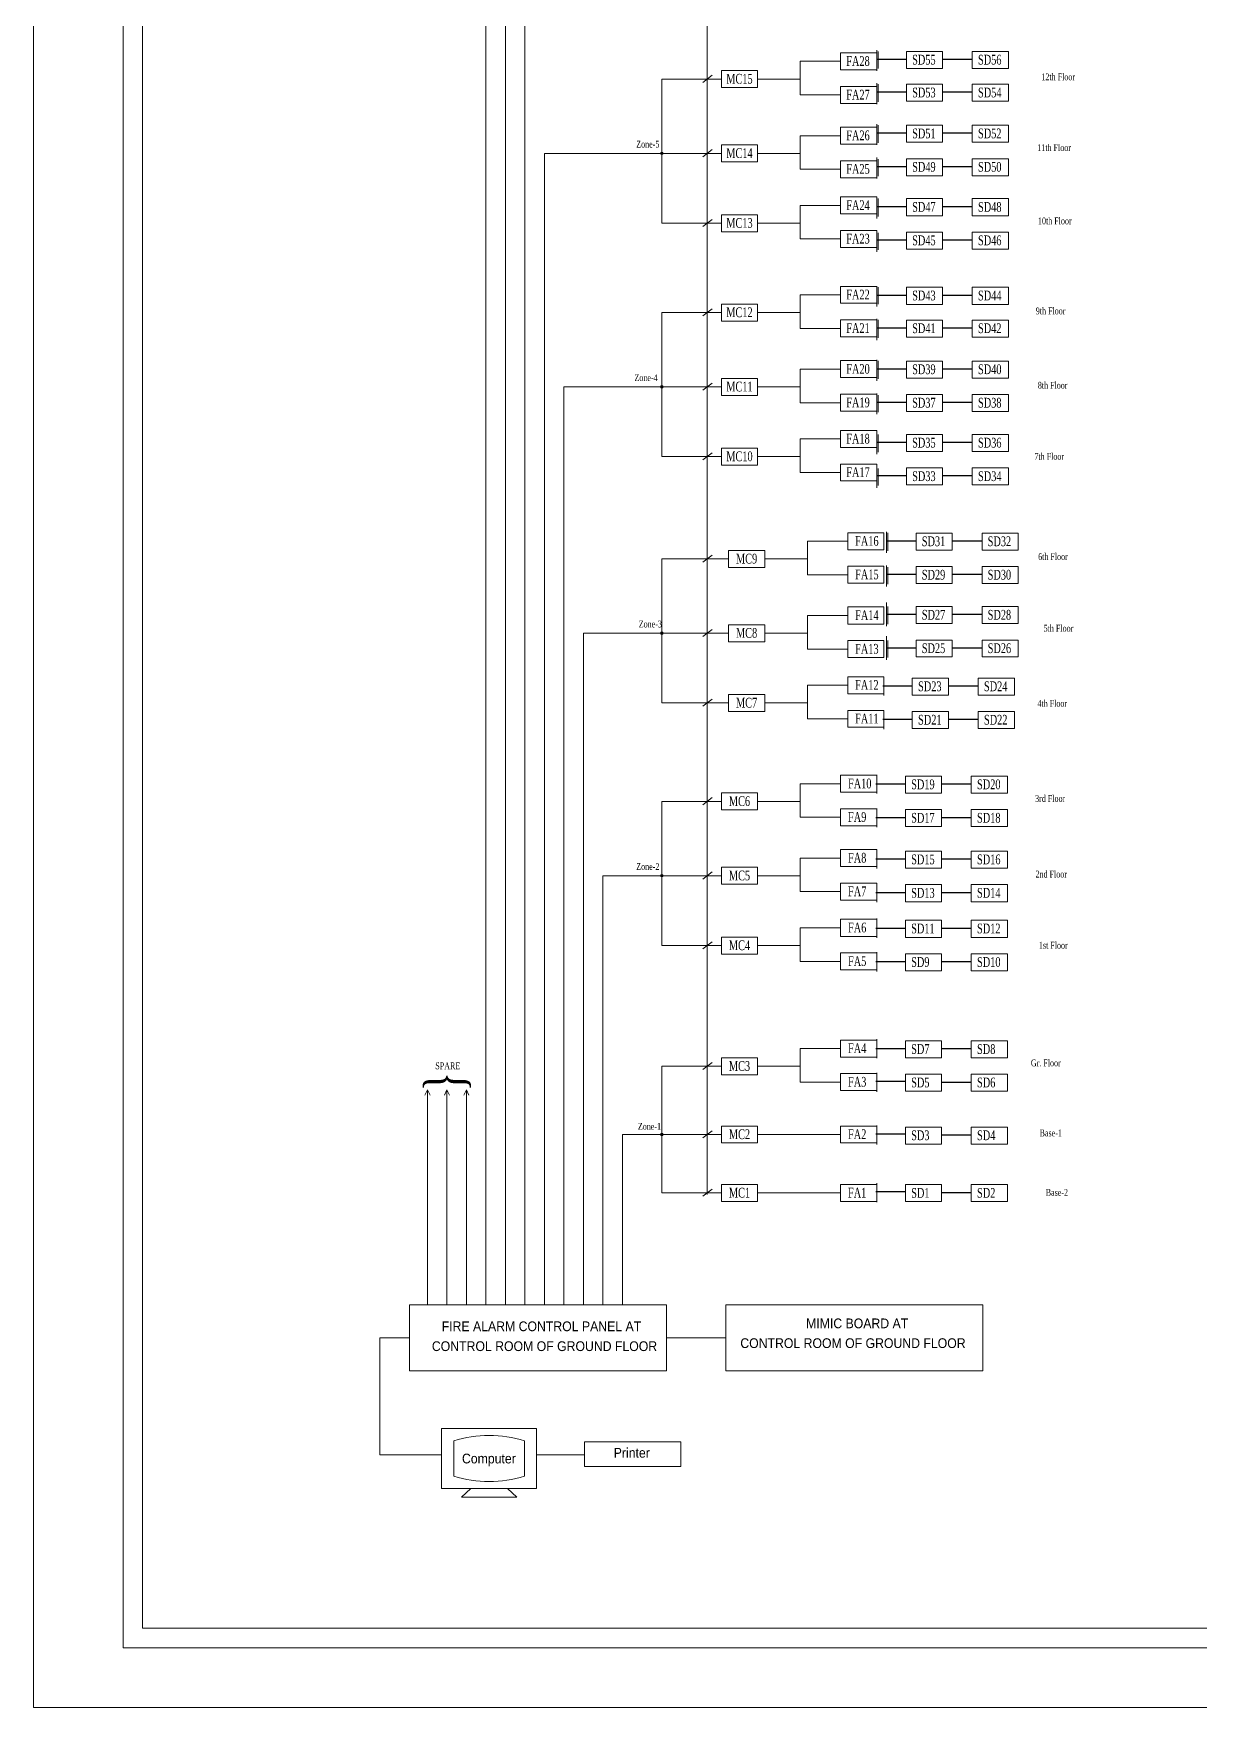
# Model space of a CAD drawing. Extents: x -101934 to -60251, y 103833 to 130188.
# Drawn here: x -98377 to -86412, y 103833 to 121011 of the extents above; entities that cross this region are included whole.
import ezdxf

# ---------------------------------------------------------------- set-up
doc = ezdxf.new("R2010")
doc.units = 0
doc.header["$LTSCALE"] = 250
doc.header["$MEASUREMENT"] = 0
doc.layers.get('DEFPOINTS').update_dxf_attribs({"linetype": 'CONTINUOUS'})
for name, color, linetype in [('SYM', 11, 'CONTINUOUS'), ('TEXT', 7, 'CONTINUOUS'), ('TITLE', 6, 'CONTINUOUS')]:
    doc.layers.add(name, color=color, linetype=linetype)
doc.styles.add('ARRI', font='arial.ttf', dxfattribs={"width": 0.8, "height": 100})
doc.styles.add('ATTR', font='times.ttf', dxfattribs={"width": 0.8, "height": 100})

msp = doc.modelspace()

# ---------------------------------------------------------------- linework, layer by layer
at = {"layer": 'DEFPOINTS', "color": 7, "lineweight": 13, "ltscale": 0.5}
msp.add_lwpolyline([(-98377, 103833), (-60251, 103833), (-60251, 130188), (-98377, 130188)], close=True, dxfattribs=at)
at = {"layer": 'SYM', "color": 7, "lineweight": 13}
for p, q in [((-91464, 109096), (-91464, 127925)), ((-93734, 126445), (-93734, 107966)), ((-93534, 124497), (-93534, 107966)), ((-93334, 122187), (-93334, 107966)), ((-90095, 120812), (-89724, 120812)), ((-90095, 120637), (-90095, 120812)), ((-89724, 120838), (-89724, 120663)), ((-89724, 120837), (-89724, 120662)), ((-89724, 120826), (-89724, 120651)), ((-89724, 120812), (-89724, 120637)), ((-89724, 120804), (-89724, 120629)), ((-89711, 120827), (-89711, 120653)), ((-89420, 120826), (-89048, 120826)), ((-89420, 120651), (-89420, 120826)), ((-89048, 120826), (-89048, 120651)), ((-88744, 120651), (-88744, 120826)), ((-88744, 120826), (-88372, 120826)), ((-88372, 120826), (-88372, 120651)), ((-91317, 120630), (-90946, 120630)), ((-91317, 120455), (-91317, 120630)), ((-90946, 120630), (-90946, 120455)), ((-90509, 120725), (-90509, 120380)), ((-90509, 120725), (-90095, 120725)), ((-89724, 120637), (-90095, 120637)), ((-89048, 120651), (-89420, 120651)), ((-88372, 120651), (-88744, 120651)), ((-91317, 120543), (-91929, 120543)), ((-91929, 120543), (-91929, 119064)), ((-91509, 120509), (-91412, 120582)), ((-90946, 120455), (-91317, 120455)), ((-90946, 120543), (-90509, 120543)), ((-90095, 120467), (-89724, 120467)), ((-90095, 120293), (-90095, 120467)), ((-89724, 120502), (-89724, 120327)), ((-89724, 120501), (-89724, 120326)), ((-89724, 120490), (-89724, 120315)), ((-89724, 120467), (-89724, 120293)), ((-89724, 120460), (-89724, 120285)), ((-89711, 120491), (-89711, 120316)), ((-89711, 120483), (-89711, 120308)), ((-89420, 120315), (-89420, 120490)), ((-89420, 120490), (-89048, 120490)), ((-89048, 120490), (-89048, 120315)), ((-88744, 120490), (-88372, 120490)), ((-88744, 120315), (-88744, 120490)), ((-88372, 120490), (-88372, 120315)), ((-90509, 120380), (-90095, 120380)), ((-89724, 120293), (-90095, 120293)), ((-89048, 120315), (-89420, 120315)), ((-88372, 120315), (-88744, 120315)), ((-89724, 120081), (-89724, 119907)), ((-89724, 120080), (-89724, 119906)), ((-89711, 120071), (-89711, 119896)), ((-90509, 119962), (-90509, 119618)), ((-90509, 119962), (-90095, 119962)), ((-90095, 120049), (-89724, 120049)), ((-90095, 119875), (-90095, 120049)), ((-89724, 120069), (-89724, 119895)), ((-89724, 120049), (-89724, 119875)), ((-89724, 120041), (-89724, 119867)), ((-89711, 120065), (-89711, 119890)), ((-89711, 120063), (-89711, 119888)), ((-89420, 120069), (-89048, 120069)), ((-89420, 119895), (-89420, 120069)), ((-89048, 120069), (-89048, 119895)), ((-88744, 119895), (-88744, 120069)), ((-88744, 120069), (-88372, 120069)), ((-88372, 120069), (-88372, 119895)), ((-91929, 119780), (-93134, 119780)), ((-93134, 119780), (-93134, 107966)), ((-91317, 119780), (-91929, 119780)), ((-91509, 119746), (-91412, 119819)), ((-91317, 119867), (-90946, 119867)), ((-91317, 119693), (-91317, 119867)), ((-90946, 119867), (-90946, 119693)), ((-90946, 119780), (-90509, 119780)), ((-89724, 119875), (-90095, 119875)), ((-89724, 119738), (-89724, 119563)), ((-89724, 119737), (-89724, 119563)), ((-89048, 119895), (-89420, 119895)), ((-88372, 119895), (-88744, 119895)), ((-90946, 119693), (-91317, 119693)), ((-90509, 119618), (-90095, 119618)), ((-90095, 119705), (-89724, 119705)), ((-90095, 119530), (-90095, 119705)), ((-89724, 119726), (-89724, 119551)), ((-89724, 119705), (-89724, 119530)), ((-89724, 119697), (-89724, 119522)), ((-89711, 119720), (-89711, 119546)), ((-89420, 119726), (-89048, 119726)), ((-89420, 119551), (-89420, 119726)), ((-89048, 119726), (-89048, 119551)), ((-88744, 119551), (-88744, 119726)), ((-88744, 119726), (-88372, 119726)), ((-88372, 119726), (-88372, 119551)), ((-89724, 119530), (-90095, 119530)), ((-89048, 119551), (-89420, 119551)), ((-88372, 119551), (-88744, 119551)), ((-90509, 119246), (-90095, 119246)), ((-90509, 119246), (-90509, 118902)), ((-90095, 119333), (-89724, 119333)), ((-90095, 119159), (-90095, 119333)), ((-89724, 119333), (-89724, 119159)), ((-89724, 119328), (-89724, 119153)), ((-89724, 119327), (-89724, 119152)), ((-89724, 119325), (-89724, 119151)), ((-89724, 119316), (-89724, 119141)), ((-89724, 119288), (-89724, 119113)), ((-89711, 119317), (-89711, 119142)), ((-89711, 119311), (-89711, 119136)), ((-89711, 119309), (-89711, 119134)), ((-89420, 119141), (-89420, 119316)), ((-89420, 119316), (-89048, 119316)), ((-89048, 119316), (-89048, 119141)), ((-88744, 119316), (-88372, 119316)), ((-88744, 119141), (-88744, 119316)), ((-88372, 119316), (-88372, 119141)), ((-91317, 119064), (-91929, 119064)), ((-91509, 119030), (-91412, 119103)), ((-91317, 119151), (-90946, 119151)), ((-91317, 118977), (-91317, 119151)), ((-90946, 119151), (-90946, 118977)), ((-90946, 119064), (-90509, 119064)), ((-89724, 119159), (-90095, 119159)), ((-89048, 119141), (-89420, 119141)), ((-88372, 119141), (-88744, 119141)), ((-90946, 118977), (-91317, 118977)), ((-90509, 118902), (-90095, 118902)), ((-90095, 118989), (-89724, 118989)), ((-90095, 118814), (-90095, 118989)), ((-89724, 118989), (-89724, 118814)), ((-89724, 118984), (-89724, 118810)), ((-89724, 118983), (-89724, 118809)), ((-89724, 118981), (-89724, 118806)), ((-89724, 118972), (-89724, 118798)), ((-89724, 118943), (-89724, 118769)), ((-89711, 118966), (-89711, 118792)), ((-89420, 118798), (-89420, 118972)), ((-89420, 118972), (-89048, 118972)), ((-89048, 118972), (-89048, 118798)), ((-88744, 118972), (-88372, 118972)), ((-88744, 118798), (-88744, 118972)), ((-88372, 118972), (-88372, 118798)), ((-89724, 118814), (-90095, 118814)), ((-89048, 118798), (-89420, 118798)), ((-88372, 118798), (-88744, 118798)), ((-90095, 118416), (-89724, 118416)), ((-90095, 118242), (-90095, 118416)), ((-89724, 118418), (-89724, 118243)), ((-89724, 118417), (-89724, 118242)), ((-89724, 118416), (-89724, 118242)), ((-89724, 118406), (-89724, 118231)), ((-89724, 118392), (-89724, 118218)), ((-89724, 118384), (-89724, 118210)), ((-89711, 118407), (-89711, 118233)), ((-89420, 118231), (-89420, 118406)), ((-89420, 118406), (-89048, 118406)), ((-89048, 118406), (-89048, 118231)), ((-88744, 118406), (-88372, 118406)), ((-88744, 118231), (-88744, 118406)), ((-88372, 118406), (-88372, 118231)), ((-91509, 118113), (-91412, 118186)), ((-91317, 118234), (-90946, 118234)), ((-91317, 118060), (-91317, 118234)), ((-90946, 118234), (-90946, 118060)), ((-90509, 118329), (-90095, 118329)), ((-90509, 118329), (-90509, 117985)), ((-89724, 118242), (-90095, 118242)), ((-89048, 118231), (-89420, 118231)), ((-88372, 118231), (-88744, 118231)), ((-91317, 118147), (-91929, 118147)), ((-91929, 118147), (-91929, 116669)), ((-90946, 118060), (-91317, 118060)), ((-90946, 118147), (-90509, 118147)), ((-90095, 118072), (-89724, 118072)), ((-90095, 117897), (-90095, 118072)), ((-89724, 118082), (-89724, 117907)), ((-89724, 118081), (-89724, 117906)), ((-89724, 118072), (-89724, 117897)), ((-89724, 118070), (-89724, 117895)), ((-89724, 118048), (-89724, 117873)), ((-89724, 118040), (-89724, 117865)), ((-89711, 118071), (-89711, 117897)), ((-89711, 118063), (-89711, 117888)), ((-89420, 118070), (-89048, 118070)), ((-89420, 117895), (-89420, 118070)), ((-89048, 118070), (-89048, 117895)), ((-88744, 117895), (-88744, 118070)), ((-88744, 118070), (-88372, 118070)), ((-88372, 118070), (-88372, 117895)), ((-90509, 117985), (-90095, 117985)), ((-89724, 117897), (-90095, 117897)), ((-89048, 117895), (-89420, 117895)), ((-88372, 117895), (-88744, 117895)), ((-90509, 117566), (-90095, 117566)), ((-90509, 117566), (-90509, 117222)), ((-90095, 117654), (-89724, 117654)), ((-90095, 117479), (-90095, 117654)), ((-89724, 117662), (-89724, 117487)), ((-89724, 117661), (-89724, 117486)), ((-89724, 117654), (-89724, 117479)), ((-89724, 117649), (-89724, 117475)), ((-89724, 117629), (-89724, 117455)), ((-89724, 117622), (-89724, 117447)), ((-89711, 117651), (-89711, 117476)), ((-89711, 117645), (-89711, 117470)), ((-89711, 117643), (-89711, 117468)), ((-89420, 117475), (-89420, 117649)), ((-89420, 117649), (-89048, 117649)), ((-89048, 117649), (-89048, 117475)), ((-88744, 117649), (-88372, 117649)), ((-88744, 117475), (-88744, 117649)), ((-88372, 117649), (-88372, 117475)), ((-91929, 117385), (-92934, 117385)), ((-92934, 117385), (-92934, 107966)), ((-91317, 117385), (-91929, 117385)), ((-91509, 117351), (-91412, 117424)), ((-91317, 117472), (-90946, 117472)), ((-91317, 117297), (-91317, 117472)), ((-90946, 117472), (-90946, 117297)), ((-90946, 117385), (-90509, 117385)), ((-89724, 117479), (-90095, 117479)), ((-89048, 117475), (-89420, 117475)), ((-88372, 117475), (-88744, 117475)), ((-90946, 117297), (-91317, 117297)), ((-90509, 117222), (-90095, 117222)), ((-90095, 117309), (-89724, 117309)), ((-90095, 117135), (-90095, 117309)), ((-89724, 117318), (-89724, 117144)), ((-89724, 117317), (-89724, 117143)), ((-89724, 117309), (-89724, 117135)), ((-89724, 117306), (-89724, 117132)), ((-89724, 117285), (-89724, 117110)), ((-89724, 117277), (-89724, 117103)), ((-89711, 117300), (-89711, 117126)), ((-89420, 117132), (-89420, 117306)), ((-89420, 117306), (-89048, 117306)), ((-89048, 117306), (-89048, 117132)), ((-88744, 117306), (-88372, 117306)), ((-88744, 117132), (-88744, 117306)), ((-88372, 117306), (-88372, 117132)), ((-89724, 117135), (-90095, 117135)), ((-89048, 117132), (-89420, 117132)), ((-88372, 117132), (-88744, 117132)), ((-90509, 116850), (-90509, 116506)), ((-90509, 116850), (-90095, 116850)), ((-90095, 116938), (-89724, 116938)), ((-90095, 116763), (-90095, 116938)), ((-89724, 116938), (-89724, 116763)), ((-89724, 116913), (-89724, 116739)), ((-89724, 116908), (-89724, 116733)), ((-89724, 116907), (-89724, 116732)), ((-89724, 116906), (-89724, 116731)), ((-89724, 116896), (-89724, 116721)), ((-89724, 116868), (-89724, 116693)), ((-89711, 116897), (-89711, 116723)), ((-89711, 116891), (-89711, 116716)), ((-89711, 116889), (-89711, 116715)), ((-89420, 116896), (-89048, 116896)), ((-89420, 116721), (-89420, 116896)), ((-89048, 116896), (-89048, 116721)), ((-88744, 116721), (-88744, 116896)), ((-88744, 116896), (-88372, 116896)), ((-88372, 116896), (-88372, 116721)), ((-91317, 116669), (-91929, 116669)), ((-91509, 116635), (-91412, 116708)), ((-91317, 116756), (-90946, 116756)), ((-91317, 116581), (-91317, 116756)), ((-90946, 116756), (-90946, 116581)), ((-90946, 116669), (-90509, 116669)), ((-89724, 116763), (-90095, 116763)), ((-89048, 116721), (-89420, 116721)), ((-88372, 116721), (-88744, 116721)), ((-90946, 116581), (-91317, 116581)), ((-90509, 116506), (-90095, 116506)), ((-90095, 116593), (-89724, 116593)), ((-90095, 116419), (-90095, 116593)), ((-89724, 116593), (-89724, 116419)), ((-89724, 116569), (-89724, 116395)), ((-89724, 116565), (-89724, 116390)), ((-89724, 116564), (-89724, 116389)), ((-89724, 116561), (-89724, 116387)), ((-89724, 116553), (-89724, 116378)), ((-89724, 116523), (-89724, 116349)), ((-89711, 116547), (-89711, 116372)), ((-89420, 116553), (-89048, 116553)), ((-89420, 116378), (-89420, 116553)), ((-89048, 116553), (-89048, 116378)), ((-88744, 116378), (-88744, 116553)), ((-88744, 116553), (-88372, 116553)), ((-88372, 116553), (-88372, 116378)), ((-89724, 116419), (-90095, 116419)), ((-89048, 116378), (-89420, 116378)), ((-88372, 116378), (-88744, 116378)), ((-90436, 115801), (-90436, 115457)), ((-90436, 115801), (-90022, 115801)), ((-90022, 115888), (-89651, 115888)), ((-90022, 115714), (-90022, 115888)), ((-89651, 115888), (-89651, 115714)), ((-89625, 115896), (-89625, 115722)), ((-89625, 115895), (-89625, 115721)), ((-89625, 115888), (-89625, 115714)), ((-89625, 115884), (-89625, 115710)), ((-89625, 115864), (-89625, 115690)), ((-89625, 115856), (-89625, 115682)), ((-89612, 115886), (-89612, 115711)), ((-89612, 115880), (-89612, 115705)), ((-89612, 115878), (-89612, 115703)), ((-89321, 115884), (-88949, 115884)), ((-89321, 115710), (-89321, 115884)), ((-88949, 115884), (-88949, 115710)), ((-88644, 115710), (-88644, 115884)), ((-88644, 115884), (-88273, 115884)), ((-88273, 115884), (-88273, 115710)), ((-91244, 115619), (-91929, 115619)), ((-91929, 115619), (-91929, 114141)), ((-91509, 115585), (-91412, 115659)), ((-91244, 115707), (-90873, 115707)), ((-91244, 115532), (-91244, 115707)), ((-90873, 115707), (-90873, 115532)), ((-90873, 115619), (-90436, 115619)), ((-89651, 115714), (-90022, 115714)), ((-88949, 115710), (-89321, 115710)), ((-88273, 115710), (-88644, 115710)), ((-90873, 115532), (-91244, 115532)), ((-90436, 115457), (-90022, 115457)), ((-90022, 115544), (-89651, 115544)), ((-90022, 115369), (-90022, 115544)), ((-89651, 115544), (-89651, 115369)), ((-89625, 115553), (-89625, 115378)), ((-89625, 115552), (-89625, 115377)), ((-89625, 115544), (-89625, 115369)), ((-89625, 115541), (-89625, 115366)), ((-89625, 115520), (-89625, 115345)), ((-89625, 115512), (-89625, 115337)), ((-89612, 115535), (-89612, 115361)), ((-89321, 115541), (-88949, 115541)), ((-89321, 115366), (-89321, 115541)), ((-88949, 115541), (-88949, 115366)), ((-88644, 115366), (-88644, 115541)), ((-88644, 115541), (-88273, 115541)), ((-88273, 115541), (-88273, 115366)), ((-89651, 115369), (-90022, 115369)), ((-88949, 115366), (-89321, 115366)), ((-88273, 115366), (-88644, 115366)), ((-90022, 115126), (-89651, 115126)), ((-90022, 114951), (-90022, 115126)), ((-89651, 115126), (-89651, 114951)), ((-89625, 115172), (-89625, 114998)), ((-89625, 115148), (-89625, 114974)), ((-89625, 115143), (-89625, 114968)), ((-89625, 115142), (-89625, 114967)), ((-89625, 115140), (-89625, 114966)), ((-89625, 115131), (-89625, 114956)), ((-89625, 115103), (-89625, 114928)), ((-89612, 115132), (-89612, 114957)), ((-89612, 115126), (-89612, 114951)), ((-89612, 115124), (-89612, 114949)), ((-89321, 114956), (-89321, 115131)), ((-89321, 115131), (-88949, 115131)), ((-88949, 115131), (-88949, 114956)), ((-88644, 115131), (-88273, 115131)), ((-88644, 114956), (-88644, 115131)), ((-88273, 115131), (-88273, 114956)), ((-91244, 114944), (-90873, 114944)), ((-91244, 114769), (-91244, 114944)), ((-90873, 114944), (-90873, 114769)), ((-90436, 115038), (-90436, 114694)), ((-90436, 115038), (-90022, 115038)), ((-89651, 114951), (-90022, 114951)), ((-88949, 114956), (-89321, 114956)), ((-88273, 114956), (-88644, 114956)), ((-91929, 114857), (-92734, 114857)), ((-92734, 114857), (-92734, 107966)), ((-91244, 114857), (-91929, 114857)), ((-91509, 114823), (-91412, 114896)), ((-90873, 114769), (-91244, 114769)), ((-90873, 114857), (-90436, 114857)), ((-90022, 114781), (-89651, 114781)), ((-90022, 114607), (-90022, 114781)), ((-89651, 114781), (-89651, 114607)), ((-89625, 114828), (-89625, 114653)), ((-89625, 114804), (-89625, 114629)), ((-89625, 114799), (-89625, 114625)), ((-89625, 114798), (-89625, 114624)), ((-89625, 114796), (-89625, 114621)), ((-89625, 114787), (-89625, 114613)), ((-89625, 114758), (-89625, 114584)), ((-89612, 114781), (-89612, 114607)), ((-89321, 114613), (-89321, 114787)), ((-89321, 114787), (-88949, 114787)), ((-88949, 114787), (-88949, 114613)), ((-88644, 114787), (-88273, 114787)), ((-88644, 114613), (-88644, 114787)), ((-88273, 114787), (-88273, 114613)), ((-90436, 114694), (-90022, 114694)), ((-89651, 114607), (-90022, 114607)), ((-88949, 114613), (-89321, 114613)), ((-88273, 114613), (-88644, 114613)), ((-90022, 114410), (-89651, 114410)), ((-90022, 114235), (-90022, 114410)), ((-89651, 114410), (-89651, 114235)), ((-90436, 114323), (-90022, 114323)), ((-90436, 114323), (-90436, 113978)), ((-89651, 114235), (-90022, 114235)), ((-89651, 114392), (-89651, 114217)), ((-89359, 114397), (-88987, 114397)), ((-89359, 114222), (-89359, 114397)), ((-88987, 114397), (-88987, 114222)), ((-88682, 114222), (-88682, 114397)), ((-88682, 114397), (-88311, 114397)), ((-88311, 114397), (-88311, 114222)), ((-91244, 114141), (-91929, 114141)), ((-91509, 114107), (-91412, 114180)), ((-91244, 114228), (-90873, 114228)), ((-91244, 114053), (-91244, 114228)), ((-90873, 114228), (-90873, 114053)), ((-90873, 114141), (-90436, 114141)), ((-90022, 114065), (-89651, 114065)), ((-90022, 113891), (-90022, 114065)), ((-89651, 114065), (-89651, 113891)), ((-88987, 114222), (-89359, 114222)), ((-88311, 114222), (-88682, 114222)), ((-90873, 114053), (-91244, 114053)), ((-90436, 113978), (-90022, 113978)), ((-89651, 113891), (-90022, 113891)), ((-89651, 114048), (-89651, 113873)), ((-89359, 114053), (-88987, 114053)), ((-89359, 113879), (-89359, 114053)), ((-88987, 114053), (-88987, 113879)), ((-88682, 113879), (-88682, 114053)), ((-88682, 114053), (-88311, 114053)), ((-88311, 114053), (-88311, 113879)), ((-88987, 113879), (-89359, 113879)), ((-88311, 113879), (-88682, 113879)), ((-90095, 113400), (-89724, 113400)), ((-90095, 113225), (-90095, 113400)), ((-89724, 113400), (-89724, 113225)), ((-89723, 113403), (-89723, 113229)), ((-89723, 113385), (-89723, 113211)), ((-89430, 113216), (-89430, 113390)), ((-89430, 113390), (-89059, 113390)), ((-89059, 113390), (-89059, 113216)), ((-88754, 113390), (-88382, 113390)), ((-88754, 113216), (-88754, 113390)), ((-88382, 113390), (-88382, 113216)), ((-91317, 113218), (-90946, 113218)), ((-91317, 113043), (-91317, 113218)), ((-90946, 113218), (-90946, 113043)), ((-90509, 113312), (-90095, 113312)), ((-90509, 113312), (-90509, 112968)), ((-89724, 113225), (-90095, 113225)), ((-89059, 113216), (-89430, 113216)), ((-88382, 113216), (-88754, 113216)), ((-91317, 113131), (-91929, 113131)), ((-91929, 113131), (-91929, 111652)), ((-91509, 113097), (-91412, 113170)), ((-90946, 113043), (-91317, 113043)), ((-90946, 113131), (-90509, 113131)), ((-90095, 113055), (-89724, 113055)), ((-90095, 112881), (-90095, 113055)), ((-89724, 113055), (-89724, 112881)), ((-89723, 113059), (-89723, 112884)), ((-89723, 113041), (-89723, 112866)), ((-89430, 112872), (-89430, 113047)), ((-89430, 113047), (-89059, 113047)), ((-89059, 113047), (-89059, 112872)), ((-88754, 113047), (-88382, 113047)), ((-88754, 112872), (-88754, 113047)), ((-88382, 113047), (-88382, 112872)), ((-90509, 112968), (-90095, 112968)), ((-89724, 112881), (-90095, 112881)), ((-89059, 112872), (-89430, 112872)), ((-88382, 112872), (-88754, 112872)), ((-90509, 112550), (-90095, 112550)), ((-90509, 112550), (-90509, 112205)), ((-90095, 112637), (-89724, 112637)), ((-90095, 112462), (-90095, 112637)), ((-89724, 112637), (-89724, 112462)), ((-89724, 112630), (-89724, 112455)), ((-89723, 112633), (-89723, 112459)), ((-89723, 112615), (-89723, 112441)), ((-89430, 112620), (-89059, 112620)), ((-89430, 112446), (-89430, 112620)), ((-89059, 112620), (-89059, 112446)), ((-88754, 112446), (-88754, 112620)), ((-88754, 112620), (-88382, 112620)), ((-88382, 112620), (-88382, 112446)), ((-91929, 112368), (-92534, 112368)), ((-92534, 112368), (-92534, 107966)), ((-91317, 112368), (-91929, 112368)), ((-91509, 112334), (-91412, 112407)), ((-91317, 112455), (-90946, 112455)), ((-91317, 112281), (-91317, 112455)), ((-90946, 112455), (-90946, 112281)), ((-90946, 112368), (-90509, 112368)), ((-89724, 112462), (-90095, 112462)), ((-89059, 112446), (-89430, 112446)), ((-88382, 112446), (-88754, 112446)), ((-90946, 112281), (-91317, 112281)), ((-90509, 112205), (-90095, 112205)), ((-90095, 112293), (-89724, 112293)), ((-90095, 112118), (-90095, 112293)), ((-89724, 112293), (-89724, 112118)), ((-89724, 112285), (-89724, 112111)), ((-89723, 112289), (-89723, 112114)), ((-89723, 112271), (-89723, 112097)), ((-89430, 112277), (-89059, 112277)), ((-89430, 112102), (-89430, 112277)), ((-89059, 112277), (-89059, 112102)), ((-88754, 112102), (-88754, 112277)), ((-88754, 112277), (-88382, 112277)), ((-88382, 112277), (-88382, 112102)), ((-89724, 112118), (-90095, 112118)), ((-89059, 112102), (-89430, 112102)), ((-88382, 112102), (-88754, 112102)), ((-90509, 111834), (-90509, 111489)), ((-90509, 111834), (-90095, 111834)), ((-90095, 111921), (-89724, 111921)), ((-90095, 111746), (-90095, 111921)), ((-89724, 111928), (-89724, 111753)), ((-89724, 111921), (-89724, 111746)), ((-89724, 111920), (-89724, 111746)), ((-89723, 111924), (-89723, 111749)), ((-89723, 111906), (-89723, 111731)), ((-89430, 111736), (-89430, 111911)), ((-89430, 111911), (-89059, 111911)), ((-89059, 111911), (-89059, 111736)), ((-88754, 111911), (-88382, 111911)), ((-88754, 111736), (-88754, 111911)), ((-88382, 111911), (-88382, 111736)), ((-91509, 111618), (-91412, 111691)), ((-91317, 111739), (-90946, 111739)), ((-91317, 111565), (-91317, 111739)), ((-90946, 111739), (-90946, 111565)), ((-89724, 111746), (-90095, 111746)), ((-89059, 111736), (-89430, 111736)), ((-88382, 111736), (-88754, 111736)), ((-91317, 111652), (-91929, 111652)), ((-90946, 111565), (-91317, 111565)), ((-90946, 111652), (-90509, 111652)), ((-90509, 111489), (-90095, 111489)), ((-90095, 111577), (-89724, 111577)), ((-90095, 111402), (-90095, 111577)), ((-89724, 111583), (-89724, 111409)), ((-89724, 111577), (-89724, 111402)), ((-89724, 111576), (-89724, 111401)), ((-89723, 111580), (-89723, 111405)), ((-89723, 111562), (-89723, 111387)), ((-89430, 111393), (-89430, 111568)), ((-89430, 111568), (-89059, 111568)), ((-89059, 111568), (-89059, 111393)), ((-88754, 111568), (-88382, 111568)), ((-88754, 111393), (-88754, 111568)), ((-88382, 111568), (-88382, 111393)), ((-89724, 111402), (-90095, 111402)), ((-89059, 111393), (-89430, 111393)), ((-88382, 111393), (-88754, 111393)), ((-90095, 110682), (-89724, 110682)), ((-90095, 110508), (-90095, 110682)), ((-89724, 110691), (-89724, 110516)), ((-89724, 110684), (-89724, 110509)), ((-89724, 110684), (-89724, 110510)), ((-89724, 110682), (-89724, 110508)), ((-89723, 110687), (-89723, 110513)), ((-89723, 110669), (-89723, 110495)), ((-89430, 110674), (-89059, 110674)), ((-89430, 110500), (-89430, 110674)), ((-89059, 110674), (-89059, 110500)), ((-88754, 110500), (-88754, 110674)), ((-88754, 110674), (-88382, 110674)), ((-88382, 110674), (-88382, 110500)), ((-91509, 110379), (-91412, 110452)), ((-91317, 110500), (-90946, 110500)), ((-91317, 110326), (-91317, 110500)), ((-90946, 110500), (-90946, 110326)), ((-90509, 110595), (-90095, 110595)), ((-90509, 110595), (-90509, 110251)), ((-89724, 110508), (-90095, 110508)), ((-89059, 110500), (-89430, 110500)), ((-88382, 110500), (-88754, 110500)), ((-91317, 110413), (-91929, 110413)), ((-91929, 110413), (-91929, 109113)), ((-90946, 110326), (-91317, 110326)), ((-90946, 110413), (-90509, 110413)), ((-90095, 110338), (-89724, 110338)), ((-90095, 110163), (-90095, 110338)), ((-89724, 110347), (-89724, 110172)), ((-89724, 110340), (-89724, 110165)), ((-89724, 110339), (-89724, 110165)), ((-89724, 110338), (-89724, 110163)), ((-89723, 110343), (-89723, 110168)), ((-89723, 110325), (-89723, 110150)), ((-89430, 110331), (-89059, 110331)), ((-89430, 110156), (-89430, 110331)), ((-89059, 110331), (-89059, 110156)), ((-88754, 110156), (-88754, 110331)), ((-88754, 110331), (-88382, 110331)), ((-88382, 110331), (-88382, 110156)), ((-94361, 110116), (-94334, 110173)), ((-94334, 110173), (-94334, 107966)), ((-94334, 110173), (-94308, 110116)), ((-94161, 110116), (-94134, 110173)), ((-94134, 110173), (-94134, 107966)), ((-94134, 110173), (-94108, 110116)), ((-93961, 110116), (-93934, 110173)), ((-93934, 110173), (-93934, 107966)), ((-93934, 110173), (-93908, 110116)), ((-90509, 110251), (-90095, 110251)), ((-89724, 110163), (-90095, 110163)), ((-89059, 110156), (-89430, 110156)), ((-88382, 110156), (-88754, 110156)), ((-91317, 109800), (-90946, 109800)), ((-91317, 109626), (-91317, 109800)), ((-90946, 109800), (-90946, 109626)), ((-90095, 109800), (-89724, 109800)), ((-90095, 109626), (-90095, 109800)), ((-89724, 109805), (-89724, 109630)), ((-89724, 109800), (-89724, 109626)), ((-89724, 109798), (-89724, 109624)), ((-89724, 109797), (-89724, 109623)), ((-89724, 109796), (-89724, 109621)), ((-89723, 109801), (-89723, 109626)), ((-89723, 109783), (-89723, 109609)), ((-89430, 109614), (-89430, 109789)), ((-89430, 109789), (-89059, 109789)), ((-89059, 109789), (-89059, 109614)), ((-88754, 109789), (-88382, 109789)), ((-88754, 109614), (-88754, 109789)), ((-88382, 109789), (-88382, 109614)), ((-91929, 109713), (-92334, 109713)), ((-92334, 109713), (-92334, 107966)), ((-91317, 109713), (-91929, 109713)), ((-91509, 109679), (-91412, 109752)), ((-90946, 109626), (-91317, 109626)), ((-90946, 109713), (-90095, 109713)), ((-89724, 109626), (-90095, 109626)), ((-89059, 109614), (-89430, 109614)), ((-88382, 109614), (-88754, 109614)), ((-91317, 109113), (-91929, 109113)), ((-91509, 109079), (-91412, 109153)), ((-91317, 109201), (-90946, 109201)), ((-91317, 109026), (-91317, 109201)), ((-90946, 109201), (-90946, 109026)), ((-90946, 109113), (-90095, 109113)), ((-90095, 109201), (-89724, 109201)), ((-90095, 109026), (-90095, 109201)), ((-89724, 109214), (-89724, 109040)), ((-89724, 109210), (-89724, 109035)), ((-89724, 109208), (-89724, 109033)), ((-89724, 109207), (-89724, 109032)), ((-89724, 109206), (-89724, 109031)), ((-89724, 109201), (-89724, 109026)), ((-89723, 109211), (-89723, 109036)), ((-89723, 109193), (-89723, 109018)), ((-89430, 109199), (-89059, 109199)), ((-89430, 109024), (-89430, 109199)), ((-89059, 109199), (-89059, 109024)), ((-88754, 109024), (-88754, 109199)), ((-88754, 109199), (-88382, 109199)), ((-88382, 109199), (-88382, 109024)), ((-90946, 109026), (-91317, 109026)), ((-89724, 109026), (-90095, 109026)), ((-89059, 109024), (-89430, 109024)), ((-88382, 109024), (-88754, 109024)), ((-94518, 107966), (-91883, 107966)), ((-94518, 107287), (-94518, 107966)), ((-91883, 107966), (-91883, 107287)), ((-91272, 107966), (-88637, 107966)), ((-91272, 107287), (-91272, 107966)), ((-88637, 107966), (-88637, 107287)), ((-94518, 107627), (-94824, 107627)), ((-94824, 107627), (-94824, 106425)), ((-91883, 107627), (-91272, 107627)), ((-91883, 107287), (-94518, 107287)), ((-88637, 107287), (-91272, 107287)), ((-94190, 106695), (-93214, 106695)), ((-94190, 106082), (-94190, 106695)), ((-93214, 106695), (-93214, 106082)), ((-94065, 106207), (-94065, 106570)), ((-93339, 106570), (-93339, 106207)), ((-92722, 106561), (-91734, 106561)), ((-92722, 106307), (-92722, 106561)), ((-91734, 106561), (-91734, 106307)), ((-94190, 106425), (-94824, 106425)), ((-93214, 106425), (-92722, 106425)), ((-91734, 106307), (-92722, 106307)), ((-93214, 106082), (-94190, 106082)), ((-93889, 106082), (-93986, 105991)), ((-93986, 105991), (-93417, 105991)), ((-93514, 106082), (-93417, 105991))]:
    msp.add_line(p, q, dxfattribs=at)
at = {"layer": 'SYM', "color": 7}
for p, q in [((-89420, 120743), (-89724, 120743)), ((-88744, 120743), (-89048, 120743)), ((-89420, 120407), (-89724, 120407)), ((-88744, 120407), (-89048, 120407)), ((-89420, 119987), (-89724, 119987)), ((-88744, 119987), (-89048, 119987)), ((-89420, 119643), (-89724, 119643)), ((-88744, 119643), (-89048, 119643)), ((-89420, 119233), (-89724, 119233)), ((-88744, 119233), (-89048, 119233)), ((-89420, 118890), (-89724, 118890)), ((-88744, 118890), (-89048, 118890)), ((-89420, 118323), (-89724, 118323)), ((-88744, 118323), (-89048, 118323)), ((-89420, 117987), (-89724, 117987)), ((-88744, 117987), (-89048, 117987)), ((-89420, 117567), (-89724, 117567)), ((-88744, 117567), (-89048, 117567)), ((-89420, 117224), (-89724, 117224)), ((-88744, 117224), (-89048, 117224)), ((-89420, 116813), (-89724, 116813)), ((-88744, 116813), (-89048, 116813)), ((-89420, 116470), (-89724, 116470)), ((-88744, 116470), (-89048, 116470)), ((-89321, 115802), (-89625, 115802)), ((-88645, 115802), (-88949, 115802)), ((-89321, 115458), (-89625, 115458)), ((-88645, 115458), (-88949, 115458)), ((-89321, 115048), (-89625, 115048)), ((-88645, 115048), (-88949, 115048)), ((-89321, 114705), (-89625, 114705)), ((-88645, 114705), (-88949, 114705)), ((-89359, 114314), (-89663, 114314)), ((-88683, 114314), (-88987, 114314)), ((-89359, 113971), (-89663, 113971)), ((-88683, 113971), (-88987, 113971)), ((-89430, 113308), (-89734, 113308)), ((-88755, 113308), (-89059, 113308)), ((-89430, 112964), (-89734, 112964)), ((-88755, 112964), (-89059, 112964)), ((-89430, 112538), (-89734, 112538)), ((-88755, 112538), (-89059, 112538)), ((-89430, 112194), (-89734, 112194)), ((-88755, 112194), (-89059, 112194)), ((-89430, 111828), (-89734, 111828)), ((-88755, 111828), (-89059, 111828)), ((-89430, 111485), (-89734, 111485)), ((-88755, 111485), (-89059, 111485)), ((-89430, 110591), (-89734, 110591)), ((-88755, 110592), (-89059, 110592)), ((-89430, 110258), (-89734, 110258)), ((-88755, 110248), (-89059, 110248)), ((-89430, 109716), (-89734, 109716)), ((-88755, 109706), (-89059, 109706)), ((-89430, 109126), (-89734, 109126)), ((-88755, 109116), (-89059, 109116))]:
    msp.add_line(p, q, dxfattribs=at)
at = {"layer": 'SYM', "color": 7, "lineweight": 13}
for centre, radius, start, end in [((-91929, 119780), 12.5, 0, 180), ((-91929, 119780), 12.5, 180, 0), ((-91929, 117385), 12.5, 0, 180), ((-91929, 117385), 12.5, 180, 0), ((-91929, 114857), 12.5, 0, 180), ((-91929, 114857), 12.5, 180, 0), ((-91929, 112368), 12.5, 0, 180), ((-91929, 112368), 12.5, 180, 0), ((-91929, 109713), 12.5, 0, 180), ((-91929, 109713), 12.5, 180, 0), ((-93702, 105408), 1218, 72.6588, 107.3412), ((-93702, 107369), 1218, 252.6588, 287.3412)]:
    msp.add_arc(centre, radius, start, end, dxfattribs=at)
at = {"layer": 'TITLE', "color": 7, "linetype": 'ByBlock', "lineweight": 13}
for q in [(-97257, 129511), (-61159, 104646)]:
    msp.add_line((-97257, 104646), q, dxfattribs=at)
msp.add_lwpolyline([(-97458, 129712), (-60958, 129712), (-60958, 104445), (-97458, 104445)], close=True, dxfattribs=at)

# ---------------------------------------------------------------- texts
at = {"layer": 'TEXT', "color": 7, "lineweight": 13}
for s, height, style, width, p in [('FA28', 100, 'ATTR', 0.7, (-90037, 120678)), ('SD55', 100, 'ATTR', 0.7, (-89361, 120692)), ('SD56', 100, 'ATTR', 0.7, (-88685, 120692)), ('MC15', 100, 'ATTR', 0.7, (-91268, 120496)), ('12th Floor', 70, 'ATTR', 0.7, (-88035, 120531)), ('FA27', 100, 'ATTR', 0.7, (-90037, 120333)), ('SD53', 100, 'ATTR', 0.7, (-89361, 120355)), ('SD54', 100, 'ATTR', 0.7, (-88685, 120355)), ('Zone-5', 70, 'ATTR', 0.7, (-92192, 119840)), ('FA26', 100, 'ATTR', 0.7, (-90037, 119915)), ('SD51', 100, 'ATTR', 0.7, (-89361, 119935)), ('SD52', 100, 'ATTR', 0.7, (-88685, 119935)), ('MC14', 100, 'ATTR', 0.7, (-91268, 119733)), ('11th Floor', 70, 'ATTR', 0.7, (-88077, 119804)), ('FA25', 100, 'ATTR', 0.7, (-90037, 119571)), ('SD49', 100, 'ATTR', 0.7, (-89361, 119592)), ('SD50', 100, 'ATTR', 0.7, (-88685, 119592)), ('FA24', 100, 'ATTR', 0.7, (-90037, 119199)), ('SD47', 100, 'ATTR', 0.7, (-89361, 119181)), ('SD48', 100, 'ATTR', 0.7, (-88685, 119181)), ('MC13', 100, 'ATTR', 0.7, (-91268, 119017)), ('10th Floor', 70, 'ATTR', 0.7, (-88070, 119053)), ('FA23', 100, 'ATTR', 0.7, (-90037, 118855)), ('SD45', 100, 'ATTR', 0.7, (-89361, 118838)), ('SD46', 100, 'ATTR', 0.7, (-88685, 118838)), ('FA22', 100, 'ATTR', 0.7, (-90037, 118282)), ('SD43', 100, 'ATTR', 0.7, (-89361, 118272)), ('SD44', 100, 'ATTR', 0.7, (-88685, 118272)), ('MC12', 100, 'ATTR', 0.7, (-91268, 118100)), ('9th Floor', 70, 'ATTR', 0.7, (-88092, 118129)), ('FA21', 100, 'ATTR', 0.7, (-90037, 117938)), ('SD41', 100, 'ATTR', 0.7, (-89361, 117936)), ('SD42', 100, 'ATTR', 0.7, (-88685, 117936)), ('Zone-4', 70, 'ATTR', 0.7, (-92210, 117444)), ('FA20', 100, 'ATTR', 0.7, (-90037, 117519)), ('SD39', 100, 'ATTR', 0.7, (-89361, 117515)), ('SD40', 100, 'ATTR', 0.7, (-88685, 117515)), ('MC11', 100, 'ATTR', 0.7, (-91268, 117338)), ('8th Floor', 70, 'ATTR', 0.7, (-88071, 117366)), ('FA19', 100, 'ATTR', 0.7, (-90037, 117175)), ('SD37', 100, 'ATTR', 0.7, (-89361, 117172)), ('SD38', 100, 'ATTR', 0.7, (-88685, 117172)), ('FA18', 100, 'ATTR', 0.7, (-90037, 116803)), ('SD35', 100, 'ATTR', 0.7, (-89361, 116762)), ('SD36', 100, 'ATTR', 0.7, (-88685, 116762)), ('MC10', 100, 'ATTR', 0.7, (-91268, 116622)), ('7th Floor', 70, 'ATTR', 0.7, (-88106, 116636)), ('FA17', 100, 'ATTR', 0.7, (-90037, 116459)), ('SD33', 100, 'ATTR', 0.7, (-89361, 116418)), ('SD34', 100, 'ATTR', 0.7, (-88685, 116418)), ('FA16', 100, 'ATTR', 0.7, (-89946, 115754)), ('SD31', 100, 'ATTR', 0.7, (-89262, 115750)), ('SD32', 100, 'ATTR', 0.7, (-88586, 115750)), ('MC9', 100, 'ATTR', 0.7, (-91168, 115572)), ('6th Floor', 70, 'ATTR', 0.7, (-88068, 115608)), ('FA15', 100, 'ATTR', 0.7, (-89946, 115410)), ('SD29', 100, 'ATTR', 0.7, (-89262, 115407)), ('SD30', 100, 'ATTR', 0.7, (-88586, 115407)), ('FA14', 100, 'ATTR', 0.7, (-89946, 114992)), ('SD27', 100, 'ATTR', 0.7, (-89262, 114996)), ('SD28', 100, 'ATTR', 0.7, (-88586, 114996)), ('Zone-3', 70, 'ATTR', 0.7, (-92166, 114916)), ('5th Floor', 70, 'ATTR', 0.7, (-88012, 114873)), ('MC8', 100, 'ATTR', 0.7, (-91168, 114810)), ('FA13', 100, 'ATTR', 0.7, (-89946, 114647)), ('SD25', 100, 'ATTR', 0.7, (-89262, 114653)), ('SD26', 100, 'ATTR', 0.7, (-88586, 114653)), ('FA12', 100, 'ATTR', 0.7, (-89946, 114276)), ('SD23', 100, 'ATTR', 0.7, (-89300, 114262)), ('SD24', 100, 'ATTR', 0.7, (-88624, 114262)), ('MC7', 100, 'ATTR', 0.7, (-91168, 114094)), ('4th Floor', 70, 'ATTR', 0.7, (-88075, 114102)), ('FA11', 100, 'ATTR', 0.7, (-89946, 113931)), ('SD21', 100, 'ATTR', 0.7, (-89300, 113919)), ('SD22', 100, 'ATTR', 0.7, (-88624, 113919)), ('FA10', 100, 'ATTR', 0.7, (-90019, 113265)), ('SD19', 100, 'ATTR', 0.7, (-89371, 113256)), ('SD20', 100, 'ATTR', 0.7, (-88695, 113256)), ('3rd Floor', 70, 'ATTR', 0.7, (-88099, 113126)), ('MC6', 100, 'ATTR', 0.7, (-91241, 113084)), ('FA9', 100, 'ATTR', 0.7, (-90019, 112921)), ('SD17', 100, 'ATTR', 0.7, (-89371, 112913)), ('SD18', 100, 'ATTR', 0.7, (-88695, 112913)), ('FA8', 100, 'ATTR', 0.7, (-90019, 112503)), ('SD15', 100, 'ATTR', 0.7, (-89371, 112486)), ('SD16', 100, 'ATTR', 0.7, (-88695, 112486)), ('Zone-2', 70, 'ATTR', 0.7, (-92192, 112428)), ('MC5', 100, 'ATTR', 0.7, (-91241, 112321)), ('2nd Floor', 70, 'ATTR', 0.7, (-88095, 112350)), ('FA7', 100, 'ATTR', 0.7, (-90019, 112158)), ('SD13', 100, 'ATTR', 0.7, (-89371, 112143)), ('SD14', 100, 'ATTR', 0.7, (-88695, 112143)), ('FA6', 100, 'ATTR', 0.7, (-90019, 111787)), ('SD11', 100, 'ATTR', 0.7, (-89371, 111777)), ('SD12', 100, 'ATTR', 0.7, (-88695, 111777)), ('MC4', 100, 'ATTR', 0.7, (-91241, 111605)), ('1st Floor', 70, 'ATTR', 0.7, (-88060, 111620)), ('FA5', 100, 'ATTR', 0.7, (-90019, 111442)), ('SD9', 100, 'ATTR', 0.7, (-89371, 111433)), ('SD10', 100, 'ATTR', 0.7, (-88695, 111433)), ('FA4', 100, 'ATTR', 0.7, (-90019, 110548)), ('SD7', 100, 'ATTR', 0.7, (-89371, 110540)), ('SD8', 100, 'ATTR', 0.7, (-88695, 110540)), ('SPARE', 70, 'ATTR', 0.7, (-94254, 110383)), ('MC3', 100, 'ATTR', 0.7, (-91241, 110366)), ('Gr. Floor', 70, 'ATTR', 0.7, (-88143, 110413)), ('FA3', 100, 'ATTR', 0.7, (-90019, 110204)), ('SD5', 100, 'ATTR', 0.7, (-89371, 110197)), ('SD6', 100, 'ATTR', 0.7, (-88695, 110197)), ('Zone-1', 70, 'ATTR', 0.7, (-92175, 109762)), ('MC2', 100, 'ATTR', 0.7, (-91241, 109666)), ('FA2', 100, 'ATTR', 0.7, (-90019, 109666)), ('Base-1', 70, 'ATTR', 0.7, (-88053, 109694)), ('SD3', 100, 'ATTR', 0.7, (-89371, 109655)), ('SD4', 100, 'ATTR', 0.7, (-88695, 109655)), ('MC1', 100, 'ATTR', 0.7, (-91241, 109066)), ('FA1', 100, 'ATTR', 0.7, (-90019, 109066)), ('SD1', 100, 'ATTR', 0.7, (-89371, 109064)), ('SD2', 100, 'ATTR', 0.7, (-88695, 109064)), ('Base-2', 70, 'ATTR', 0.7, (-87990, 109084)), ('FIRE ALARM CONTROL PANEL AT', 100, 'ARRI', 0.9, (-94188, 107695)), ('MIMIC BOARD AT', 100, 'ARRI', 0.9, (-90449, 107725)), ('CONTROL ROOM OF GROUND FLOOR', 100, 'ARRI', 0.9, (-94289, 107491)), ('CONTROL ROOM OF GROUND FLOOR', 100, 'ARRI', 0.9, (-91124, 107522)), ('Printer', 100, 'ARRI', 0.9, (-92423, 106397)), ('Computer', 100, 'ARRI', 0.9, (-93980, 106338))]:
    msp.add_text(s, height=height, dxfattribs=dict(at, style=style, width=width)).set_placement(p)
at = {"layer": 'TEXT', "color": 7, "lineweight": 13, "style": 'ATTR', "width": 0.7}
msp.add_text('{', height=392, rotation=270, dxfattribs=at).set_placement((-94303, 110354))

doc.saveas('drawing.dxf')
